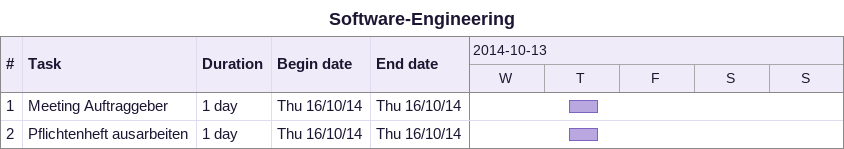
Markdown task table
Software-Engineering

| ID | Task | Duration | Start | Finish |
|---|---|---|---|---|
| 1 | Meeting Auftraggeber | 1d | 2014-10-16 | 2014-10-16 |
| 2 | Pflichtenheft ausarbeiten | 1d | 2014-10-16 | 2014-10-16 |
